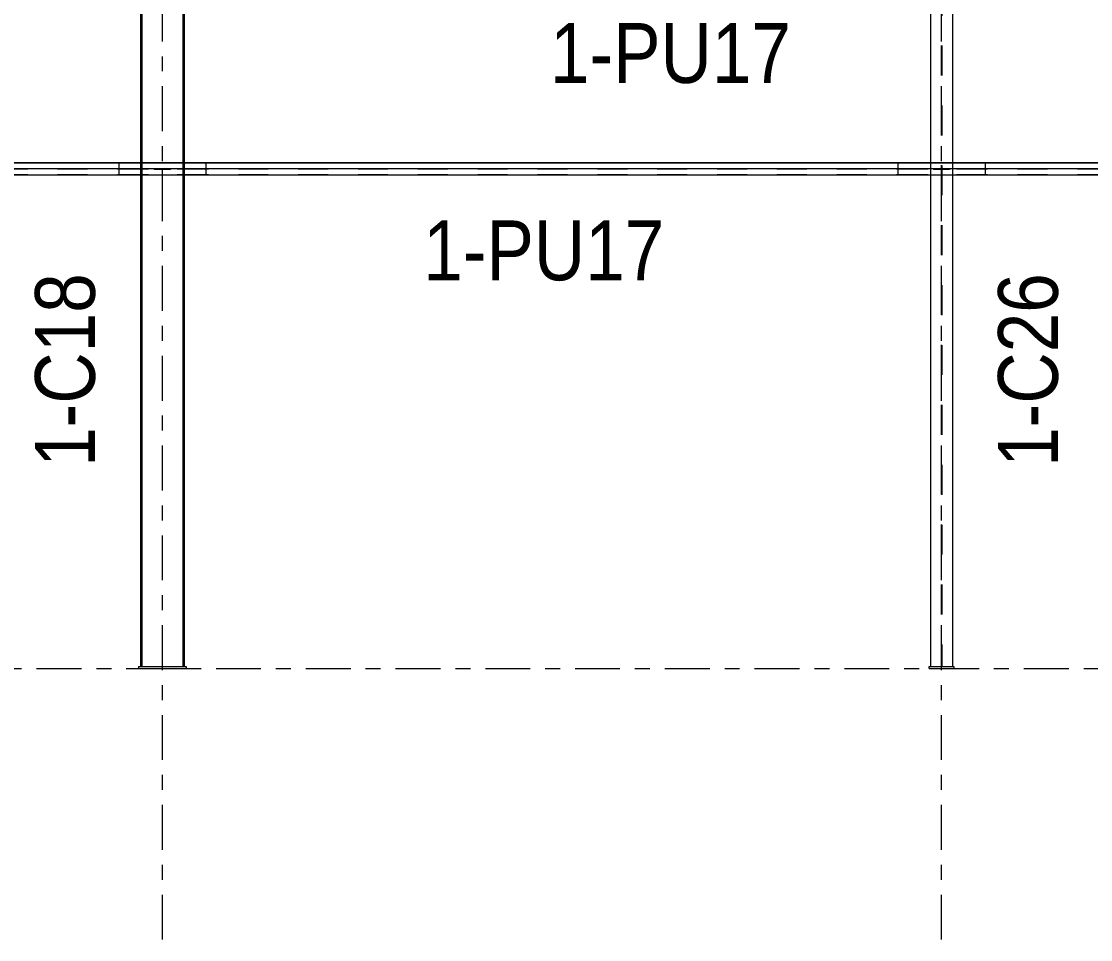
# Model space of a CAD drawing. Header units: millimetres. Extents: x -619 to 204, y -351 to 223.
# Drawn here: x -208.8 to -137.3, y -1.4 to 59.9 of the extents above; entities that cross this region are included whole.
import ezdxf

# ---------------------------------------------------------------- set-up
doc = ezdxf.new("R2010")
doc.units = ezdxf.units.MM
for name, pattern in [('XKITLINE00', [0]), ('XKITLINE02', [4, 2, -2]), ('XKITLINE03', [6, 3, -1, 1, -1])]:
    doc.linetypes.add(name, pattern=pattern)
for name, color, linetype, lineweight in [('Part', 2, 'Continuous', 0), ('PartMark', 7, 'Continuous', 0), ('S-grid', 1, 'Continuous', 0)]:
    doc.layers.add(name, color=color, linetype=linetype, lineweight=lineweight)
doc.styles.add('ARIAL', font='ARIAL.TTF')

# ---------------------------------------------------------------- blocks, each defined once
blk = doc.blocks.new('*A148')
at = {"layer": 'S-grid', "color": 1, "linetype": 'XKITLINE03', "lineweight": 0}
blk.add_line((-489.742, 16.667), (22.915, 16.667), dxfattribs=at)
blk = doc.blocks.new('*A419')
at = {"layer": 'S-grid', "color": 1, "linetype": 'XKITLINE03', "lineweight": 0}
blk.add_line((-147.25, -1.448), (-147.25, 140.208), dxfattribs=at)
blk = doc.blocks.new('*A420')
at = {"layer": 'S-grid', "color": 1, "linetype": 'XKITLINE03', "lineweight": 0}
blk.add_line((-199.333, -1.448), (-199.333, 140.208), dxfattribs=at)
blk = doc.blocks.new('*A423')
at = {"layer": 'Part', "color": 2, "linetype": 'XKITLINE00', "lineweight": 0}
for p, q in [((-150.167, 50.458), (-92.25, 50.458)), ((-150.167, 50.458), (-150.167, 49.64)), ((-150.167, 50.443), (-92.25, 50.443)), ((-150.167, 50.057), (-92.25, 50.057)), ((-92.25, 50.458), (-92.25, 49.64)), ((-150.167, 49.64), (-92.25, 49.64))]:
    blk.add_line(p, q, dxfattribs=at)
at = {"layer": 'Part', "color": 7, "linetype": 'XKITLINE02', "lineweight": 0}
for p, q in [((-150.167, 50.042), (-92.25, 50.042)), ((-150.167, 49.655), (-92.25, 49.655))]:
    blk.add_line(p, q, dxfattribs=at)
blk = doc.blocks.new('*A479')
at = {"layer": 'Part', "color": 2, "linetype": 'XKITLINE00', "lineweight": 0}
for p, q in [((-254.333, 50.458), (-196.417, 50.458)), ((-254.333, 50.458), (-254.333, 49.64)), ((-254.333, 50.443), (-196.417, 50.443)), ((-254.333, 50.057), (-196.417, 50.057)), ((-196.417, 50.458), (-196.417, 49.64)), ((-254.333, 49.64), (-196.417, 49.64))]:
    blk.add_line(p, q, dxfattribs=at)
at = {"layer": 'Part', "color": 7, "linetype": 'XKITLINE02', "lineweight": 0}
for p, q in [((-254.333, 50.042), (-196.417, 50.042)), ((-254.333, 49.655), (-196.417, 49.655))]:
    blk.add_line(p, q, dxfattribs=at)
blk = doc.blocks.new('*A511')
at = {"layer": 'Part', "color": 2, "linetype": 'XKITLINE00', "lineweight": 0}
for p, q in [((-147.979, 106.349), (-147.979, 104.625)), ((-146.521, 106.195), (-146.521, 104.625)), ((-147.979, 103.807), (-147.979, 93.792)), ((-146.521, 103.807), (-146.521, 93.792)), ((-147.979, 92.973), (-147.979, 82.958)), ((-146.521, 92.973), (-146.521, 82.958)), ((-147.979, 82.14), (-147.979, 72.125)), ((-146.521, 82.14), (-146.521, 72.125)), ((-147.979, 71.307), (-147.979, 61.292)), ((-146.521, 71.307), (-146.521, 61.292)), ((-147.979, 60.473), (-147.979, 50.458)), ((-146.521, 60.473), (-146.521, 50.458)), ((-147.979, 49.64), (-147.979, 16.792)), ((-146.521, 49.64), (-146.521, 16.792))]:
    blk.add_line(p, q, dxfattribs=at)
at = {"layer": 'Part', "color": 7, "linetype": 'XKITLINE02', "lineweight": 0}
for p, q in [((-147.979, 106.349), (-146.521, 106.195)), ((-147.279, 106.275), (-147.279, 16.792)), ((-147.221, 106.269), (-147.221, 16.792)), ((-147.979, 104.625), (-147.979, 103.807)), ((-146.521, 104.625), (-146.521, 103.807)), ((-147.979, 93.792), (-147.979, 92.973)), ((-146.521, 93.792), (-146.521, 92.973)), ((-147.979, 82.958), (-147.979, 82.14)), ((-146.521, 82.958), (-146.521, 82.14)), ((-147.979, 72.125), (-147.979, 71.307)), ((-146.521, 72.125), (-146.521, 71.307)), ((-147.979, 61.292), (-147.979, 60.473)), ((-146.521, 61.292), (-146.521, 60.473)), ((-147.979, 50.458), (-147.979, 49.64)), ((-146.521, 50.458), (-146.521, 49.64)), ((-147.979, 16.792), (-146.521, 16.792))]:
    blk.add_line(p, q, dxfattribs=at)
blk = doc.blocks.new('*A512')
at = {"layer": 'Part', "color": 2, "linetype": 'XKITLINE00', "lineweight": 0}
for p, q in [((-200.792, 113.876), (-200.792, 104.625)), ((-200.792, 113.876), (-197.875, 113.876)), ((-200.7, 113.876), (-200.7, 104.625)), ((-197.967, 113.876), (-197.967, 104.625)), ((-197.875, 113.876), (-197.875, 104.625)), ((-200.792, 103.807), (-200.792, 93.792)), ((-200.7, 103.807), (-200.7, 93.792)), ((-197.967, 103.807), (-197.967, 93.792)), ((-197.875, 103.807), (-197.875, 93.792)), ((-200.792, 92.973), (-200.792, 82.958)), ((-200.7, 92.973), (-200.7, 82.958)), ((-197.967, 92.973), (-197.967, 82.958)), ((-197.875, 92.973), (-197.875, 82.958)), ((-200.792, 82.14), (-200.792, 72.125)), ((-200.7, 82.14), (-200.7, 72.125)), ((-197.967, 82.14), (-197.967, 72.125)), ((-197.875, 82.14), (-197.875, 72.125)), ((-200.792, 71.307), (-200.792, 61.292)), ((-200.7, 71.307), (-200.7, 61.292)), ((-197.967, 71.307), (-197.967, 61.292)), ((-197.875, 71.307), (-197.875, 61.292)), ((-200.792, 60.473), (-200.792, 50.458)), ((-200.7, 60.473), (-200.7, 50.458)), ((-197.967, 60.473), (-197.967, 50.458)), ((-197.875, 60.473), (-197.875, 50.458)), ((-200.792, 49.64), (-200.792, 16.792)), ((-200.7, 49.64), (-200.7, 16.792)), ((-197.967, 49.64), (-197.967, 16.792)), ((-197.875, 49.64), (-197.875, 16.792))]:
    blk.add_line(p, q, dxfattribs=at)
at = {"layer": 'Part', "color": 7, "linetype": 'XKITLINE02', "lineweight": 0}
for p, q in [((-200.792, 104.625), (-200.792, 103.807)), ((-200.7, 104.625), (-200.7, 103.807)), ((-197.967, 104.625), (-197.967, 103.807)), ((-197.875, 104.625), (-197.875, 103.807)), ((-200.792, 93.792), (-200.792, 92.973)), ((-200.7, 93.792), (-200.7, 92.973)), ((-197.967, 93.792), (-197.967, 92.973)), ((-197.875, 93.792), (-197.875, 92.973)), ((-200.792, 82.958), (-200.792, 82.14)), ((-200.7, 82.958), (-200.7, 82.14)), ((-197.967, 82.958), (-197.967, 82.14)), ((-197.875, 82.958), (-197.875, 82.14)), ((-200.792, 72.125), (-200.792, 71.307)), ((-200.7, 72.125), (-200.7, 71.307)), ((-197.967, 72.125), (-197.967, 71.307)), ((-197.875, 72.125), (-197.875, 71.307)), ((-200.792, 61.292), (-200.792, 60.473)), ((-200.7, 61.292), (-200.7, 60.473)), ((-197.967, 61.292), (-197.967, 60.473)), ((-197.875, 61.292), (-197.875, 60.473)), ((-200.792, 50.458), (-200.792, 49.64)), ((-200.7, 50.458), (-200.7, 49.64)), ((-197.967, 50.458), (-197.967, 49.64)), ((-197.875, 50.458), (-197.875, 49.64)), ((-200.792, 16.792), (-197.875, 16.792))]:
    blk.add_line(p, q, dxfattribs=at)
blk = doc.blocks.new('*A513')
at = {"layer": 'Part', "color": 2, "linetype": 'XKITLINE00', "lineweight": 0}
for p, q in [((-200.917, 16.792), (-197.75, 16.792)), ((-200.917, 16.792), (-200.917, 16.667)), ((-200.917, 16.667), (-197.75, 16.667)), ((-197.75, 16.792), (-197.75, 16.667))]:
    blk.add_line(p, q, dxfattribs=at)
blk = doc.blocks.new('*A514')
at = {"layer": 'Part', "color": 2, "linetype": 'XKITLINE00', "lineweight": 0}
for p, q in [((-148.083, 16.667), (-148.083, 16.792)), ((-148.083, 16.792), (-146.417, 16.792)), ((-148.083, 16.667), (-146.417, 16.667)), ((-146.417, 16.792), (-146.417, 16.667))]:
    blk.add_line(p, q, dxfattribs=at)
blk = doc.blocks.new('*A553')
at = {"layer": 'Part', "color": 2, "linetype": 'XKITLINE00', "lineweight": 0}
for p, q in [((-202.25, 50.458), (-144.333, 50.458)), ((-202.25, 50.458), (-202.25, 49.64)), ((-202.25, 50.443), (-144.333, 50.443)), ((-202.25, 50.057), (-144.333, 50.057)), ((-144.333, 50.458), (-144.333, 49.64)), ((-202.25, 49.64), (-144.333, 49.64))]:
    blk.add_line(p, q, dxfattribs=at)
at = {"layer": 'Part', "color": 7, "linetype": 'XKITLINE02', "lineweight": 0}
for p, q in [((-202.25, 50.042), (-144.333, 50.042)), ((-202.25, 49.655), (-144.333, 49.655))]:
    blk.add_line(p, q, dxfattribs=at)
blk = doc.blocks.new('*A555')
at = {"layer": 'Part', "color": 7, "linetype": 'XKITLINE02', "lineweight": 0}
for p, q in [((-198.792, 50.042), (-199.875, 50.042)), ((-199.875, 50.042), (-199.875, 50)), ((-198.792, 50.042), (-198.792, 50)), ((-198.792, 50), (-199.875, 50))]:
    blk.add_line(p, q, dxfattribs=at)
blk = doc.blocks.new('*A556')
at = {"layer": 'Part', "color": 7, "linetype": 'XKITLINE02', "lineweight": 0}
for p, q in [((-199.354, 50), (-199.354, 49.64)), ((-199.354, 50), (-199.312, 50)), ((-199.312, 50), (-199.354, 50)), ((-199.312, 49.64), (-199.312, 50))]:
    blk.add_line(p, q, dxfattribs=at)
at = {"layer": 'Part', "color": 2, "linetype": 'XKITLINE00', "lineweight": 0}
for p, q in [((-199.354, 49.64), (-199.354, 49.167)), ((-199.312, 49.167), (-199.312, 49.64)), ((-199.354, 49.167), (-199.312, 49.167))]:
    blk.add_line(p, q, dxfattribs=at)
blk = doc.blocks.new('*A559')
at = {"layer": 'Part', "color": 7, "linetype": 'XKITLINE02', "lineweight": 0}
for p, q in [((-146.708, 50.042), (-147.792, 50.042)), ((-147.792, 50.042), (-147.792, 50)), ((-146.708, 50.042), (-146.708, 50)), ((-146.708, 50), (-147.792, 50))]:
    blk.add_line(p, q, dxfattribs=at)
blk = doc.blocks.new('*A560')
at = {"layer": 'Part', "color": 7, "linetype": 'XKITLINE02', "lineweight": 0}
for p, q in [((-147.271, 50), (-147.271, 49.64)), ((-147.271, 50), (-147.229, 50)), ((-147.229, 50), (-147.271, 50)), ((-147.229, 49.64), (-147.229, 50))]:
    blk.add_line(p, q, dxfattribs=at)
at = {"layer": 'Part', "color": 2, "linetype": 'XKITLINE00', "lineweight": 0}
for p, q in [((-147.271, 49.64), (-147.271, 49.167)), ((-147.229, 49.167), (-147.229, 49.64)), ((-147.271, 49.167), (-147.229, 49.167))]:
    blk.add_line(p, q, dxfattribs=at)
blk = doc.blocks.new('*A1201')
at = {"layer": 'PartMark', "color": 3, "style": 'ARIAL', "width": 0.85}
blk.add_text('1-C18', height=4, rotation=90.00021, dxfattribs=at).set_placement((-203.842, 30.128))
blk = doc.blocks.new('*A1213')
at = {"layer": 'PartMark', "color": 3, "style": 'ARIAL', "width": 0.85}
blk.add_text('1-PU17', height=4, dxfattribs=at).set_placement((-181.887, 42.59))
blk = doc.blocks.new('*A1214')
at = {"layer": 'PartMark', "color": 3, "style": 'ARIAL', "width": 0.85}
blk.add_text('1-PU17', height=4, dxfattribs=at).set_placement((-173.419, 55.773))
blk = doc.blocks.new('*A1215')
at = {"layer": 'PartMark', "color": 3, "style": 'ARIAL', "width": 0.85}
blk.add_text('1-C26', height=4, rotation=90.00021, dxfattribs=at).set_placement((-139.471, 30.128))

msp = doc.modelspace()

# ---------------------------------------------------------------- block references
at = {"lineweight": 0}
for name in ['*A420', '*A419', '*A512', '*A511', '*A1214', '*A479', '*A553', '*A555', '*A423', '*A559', '*A556', '*A560', '*A1213', '*A1201', '*A1215', '*A148', '*A513', '*A514']:
    msp.add_blockref(name, (0, 0), dxfattribs=at)

doc.saveas('drawing.dxf')
